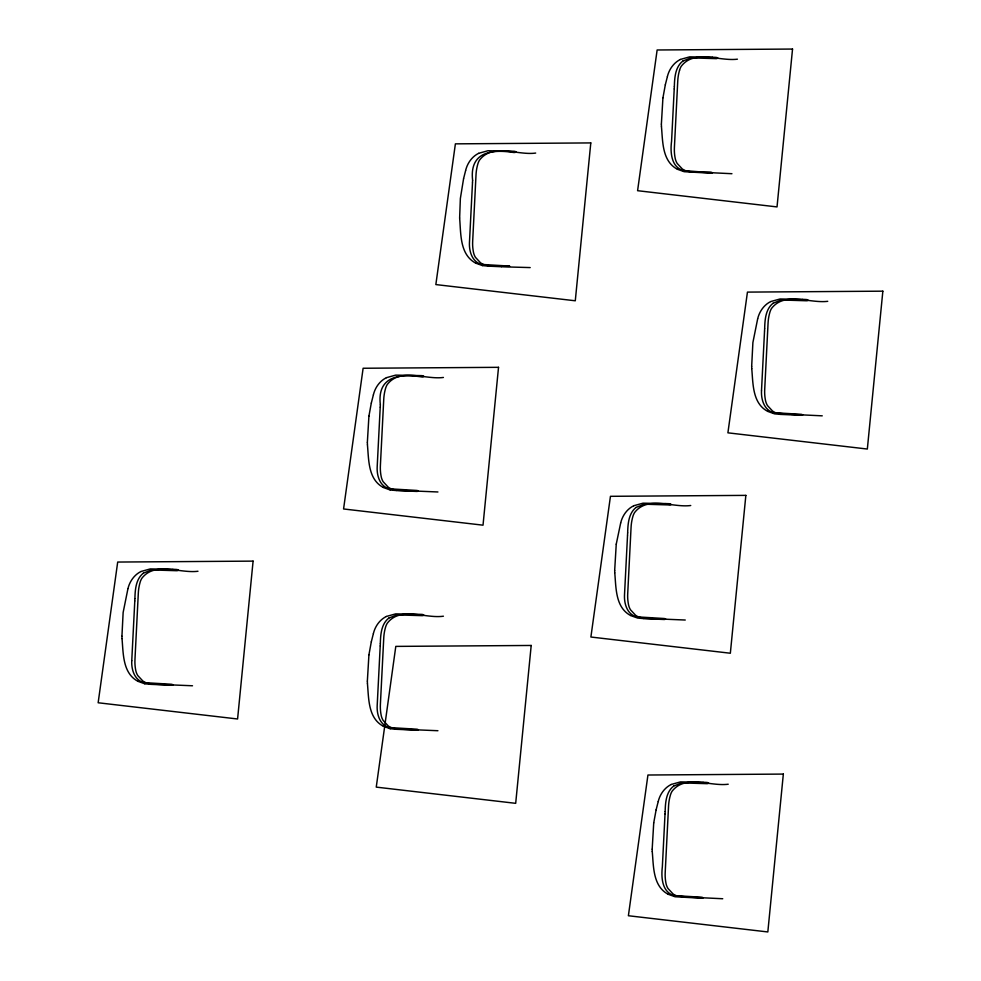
<?xml version="1.0" encoding="UTF-8"?>
<svg xmlns="http://www.w3.org/2000/svg" width="981" height="981" viewBox="0 0 981 981"><rect width="100%" height="100%" fill="white"/><g stroke="black" fill="none" stroke-linecap="round" stroke-linejoin="round"><path stroke-width="1.47" d="M131.761 660.716L134.789 601.071M134.789 600.887L134.912 598.692M134.912 598.496C135.133 589.728 135.832 579.109 143.3 573.211M380.211 407.274L377.182 466.919C376.716 475.466 379.721 486.073 388.942 488.71M380.223 407.09L380.334 404.883M380.334 404.687C377.011 376.115 399.537 373.565 421.303 376.876A3.053 0.956 3.5 0 0 422.701 376.863L423.89 376.41L422.799 375.809A3.017 0.944 3.5 0 0 421.425 375.625L395.699 375.122L386.44 377.673M380.211 646.025L377.182 705.67C376.716 714.217 379.721 724.824 388.942 727.461M380.223 645.841L380.334 643.634M380.334 643.438C380.554 634.682 381.253 624.063 388.721 618.153M472.486 182.883L469.458 242.528C468.992 251.075 471.996 261.682 481.205 264.318M472.486 182.699L472.597 180.492M472.609 180.296C469.359 151.761 491.653 149.124 513.578 152.484A3.053 0.956 3.5 0 0 514.976 152.472L516.165 152.018L515.074 151.417A3.017 0.944 3.5 0 0 513.688 151.233L487.974 150.731L478.716 153.281M627.533 535.332L624.505 594.976C624.039 603.523 627.043 614.131 636.264 616.767M627.546 535.148L627.656 532.941M627.668 532.744C627.877 523.989 628.576 513.37 636.044 507.459M674.217 89.001L671.58 141.141C670.207 151.43 670.881 166.745 682.948 170.436M674.229 88.817L674.339 86.622M674.352 86.426C674.572 77.658 675.271 67.039 682.739 61.141M665.02 814.034L662.347 866.824C661.108 877.112 661.868 891.803 673.751 895.469M665.032 813.85L665.143 811.655M665.155 811.459C665.376 802.691 666.074 792.084 673.542 786.173M761.501 390.781L764.53 331.137M764.542 330.953L764.653 328.745M764.665 328.549C764.886 319.781 765.585 309.174 773.04 303.264M368.917 416.177L367.36 442.308M368.917 654.928L367.36 681.059M662.923 97.904L661.378 124.047M616.24 544.234L614.682 570.366M653.726 822.949L652.181 849.08M368.93 416.079L371.296 403.13M368.93 654.83L371.296 641.881M662.948 97.806L665.314 84.857M616.252 544.136L620.666 523.032M653.738 822.838L656.105 809.901M463.572 178.738L460.359 198.518L459.635 217.917M371.321 403.032L373.344 394.975M463.584 178.64L465.619 170.584M371.321 641.782L373.344 633.726M665.326 84.758L667.362 76.714M656.13 809.803L658.165 801.747M127.984 588.563C129.676 581.463 134.238 574.854 140.872 571.567M373.405 394.767C375.098 387.654 379.659 381.045 386.293 377.759M465.668 170.375C467.373 163.263 471.935 156.653 478.569 153.367M373.405 633.518C375.098 626.405 379.659 619.796 386.293 616.509M667.411 76.493C669.116 69.393 673.677 62.784 680.311 59.498M620.728 522.824C622.42 515.712 626.982 509.102 633.616 505.816M757.724 318.629C759.429 311.517 763.978 304.907 770.612 301.621M658.214 801.526C659.919 794.426 664.48 787.817 671.114 784.53M127.922 588.772L123.14 612.487L121.938 636.117M757.663 318.837L752.893 342.553L751.679 366.171M682.801 61.08L690.967 57.867L715.321 58.615A3.053 0.956 3.5 0 0 716.719 58.59L717.908 58.137L716.804 57.548A3.017 0.944 3.5 0 0 715.431 57.364L712.39 57.241M143.373 573.149L151.528 569.936L175.881 570.684A3.053 0.956 3.5 0 0 177.279 570.66L178.468 570.206L177.377 569.618A3.017 0.944 3.5 0 0 176.004 569.434L172.95 569.311M773.114 303.215L781.268 299.99L805.634 300.738A3.053 0.956 3.5 0 0 807.02 300.726L808.209 300.272L807.118 299.671A3.017 0.944 3.5 0 0 805.744 299.487L802.691 299.377M388.795 618.104L396.949 614.891L421.303 615.627A3.053 0.956 3.5 0 0 422.701 615.614L423.89 615.161L422.799 614.56A3.017 0.944 3.5 0 0 421.425 614.376L395.699 613.873L386.44 616.424M636.117 507.41L644.272 504.197L668.625 504.933A3.053 0.956 3.5 0 0 670.023 504.921L671.212 504.467L670.121 503.866A3.017 0.944 3.5 0 0 668.748 503.682L665.694 503.572M673.604 786.112L681.77 782.899L706.124 783.647A3.053 0.956 3.5 0 0 707.522 783.635L708.711 783.169L707.608 782.58A3.017 0.944 3.5 0 0 706.234 782.397L703.181 782.274M680.458 59.412L689.704 56.849L712.255 57.241M770.772 301.535L780.018 298.984L802.568 299.364M141.019 571.482L150.277 568.919L172.815 569.311M633.763 505.73L643.021 503.179L665.572 503.56M671.262 784.444L680.507 781.894L703.058 782.274M789.497 414.313L776.547 413.124A16.432 16.432 0 0 1 772.525 411.002L767.498 405.594A15.855 15.855 0 0 1 765.83 401.781L765.499 400.42A43.581 43.581 0 0 1 764.714 389.371L768.062 323.252A46.622 46.622 0 0 1 769.877 312.289A16.714 16.714 0 0 1 771.544 308.414C784.665 291.345 809.595 303.632 827.731 301.314M689.986 897.21L677.049 896.033A16.432 16.432 0 0 1 673.027 893.912L668 888.504A15.855 15.855 0 0 1 666.32 884.69L665.989 883.317A43.581 43.581 0 0 1 665.216 872.281L668.552 806.161A46.622 46.622 0 0 1 670.379 795.199A16.714 16.714 0 0 1 672.034 791.324C685.106 774.144 710.17 786.688 728.221 784.224M700.839 172.215L731.936 173.711M791.152 414.35L822.25 415.834M691.642 897.247L722.739 898.743M501.316 266.734L488.71 266.158M501.585 266.746L508.428 267.016A2.636 0.76 3.2 0 0 509.63 267.004L530.194 267.58M699.698 171.822L683.168 170.522M437.931 491.971L396.815 490.267L392.228 489.261A16.432 16.432 0 0 1 388.206 487.14L383.179 481.732A15.855 15.855 0 0 1 381.511 477.919L381.18 476.558A43.581 43.581 0 0 1 380.395 465.509L383.743 399.402A46.622 46.622 0 0 1 385.558 388.427A16.714 16.714 0 0 1 387.225 384.552C400.285 367.372 425.362 379.941 443.412 377.452M685.253 620.029L644.137 618.324L639.551 617.319A16.432 16.432 0 0 1 635.529 615.197L630.501 609.79A15.855 15.855 0 0 1 628.833 605.976L628.502 604.615A43.581 43.581 0 0 1 627.717 593.566L631.065 527.459A46.622 46.622 0 0 1 632.88 516.484A16.714 16.714 0 0 1 634.548 512.609C647.619 495.442 672.672 507.974 690.734 505.509M192.509 685.768L151.393 684.064L146.807 683.07A16.432 16.432 0 0 1 142.785 680.937L137.757 675.529A15.855 15.855 0 0 1 136.077 671.715L135.746 670.354A43.581 43.581 0 0 1 134.973 659.306L138.309 593.198A46.622 46.622 0 0 1 140.136 582.224A16.714 16.714 0 0 1 141.804 578.349C154.875 561.206 179.903 573.689 197.978 571.249M437.931 730.722L396.815 729.006L392.228 728.012A16.432 16.432 0 0 1 388.206 725.891L383.179 720.483A15.855 15.855 0 0 1 381.511 716.67L381.18 715.308A43.581 43.581 0 0 1 380.395 704.26L383.743 638.14A46.622 46.622 0 0 1 385.558 627.178A16.714 16.714 0 0 1 387.225 623.303C400.223 606 425.46 618.876 443.412 616.203M737.418 59.179C719.318 61.533 694.327 49.148 681.231 66.279A16.714 16.714 0 0 0 679.563 70.154M535.675 153.061C517.698 155.66 492.499 142.858 479.488 160.161A16.714 16.714 0 0 0 477.821 164.035A46.622 46.622 0 0 0 476.006 174.998L472.683 241.118A43.581 43.581 0 0 0 473.455 252.166L473.774 253.527A15.855 15.855 0 0 0 475.454 257.341L480.482 262.749A16.432 16.432 0 0 0 484.504 264.87C491.677 266.783 505.423 266.047 509.703 266.17A2.612 0.748 3.2 0 0 508.514 266.023L481.426 264.392M780.753 414.411L800.484 415.27A2.636 0.76 3.2 0 0 801.685 415.257L802.703 414.902L801.747 414.423A2.612 0.748 3.2 0 0 800.557 414.276L773.469 412.645M396.434 490.549L416.152 491.407A2.636 0.76 3.2 0 0 417.366 491.395L418.384 491.04L417.428 490.561A2.612 0.748 3.2 0 0 416.238 490.414L389.15 488.783M643.757 618.606L663.475 619.465A2.636 0.76 3.2 0 0 664.689 619.452L665.707 619.097L664.75 618.619A2.612 0.748 3.2 0 0 663.561 618.471L636.473 616.841M151.013 684.358L170.731 685.216A2.636 0.76 3.2 0 0 171.933 685.204L172.963 684.836L172.006 684.37A2.612 0.748 3.2 0 0 170.817 684.223L143.729 682.592M396.434 729.3L416.152 730.158A2.636 0.76 3.2 0 0 417.366 730.146L418.384 729.79L417.428 729.312A2.612 0.748 3.2 0 0 416.238 729.165L389.15 727.534M488.563 266.145L482.517 265.606M780.606 414.399L774.573 413.859L767.694 411.382M396.287 490.537L390.254 489.997M643.61 618.594L637.576 618.055L630.697 615.577M150.866 684.346L144.82 683.794M396.287 729.288L390.254 728.748M482.431 265.581L475.65 263.129M390.156 489.973L383.375 487.52M390.156 728.724L383.375 726.271M144.734 683.769L137.953 681.329M673.959 895.555L701.059 897.186A2.612 0.748 3.2 0 1 702.249 897.333L703.205 897.799L702.175 898.167A2.636 0.76 3.2 0 1 700.974 898.179L675.063 896.757L668.196 894.292M773.261 412.572C764.064 409.935 761.048 399.353 761.501 390.818M143.508 682.506C134.311 679.87 131.295 669.3 131.761 660.753M677.393 169.259L684.174 171.7L710.17 173.147A2.636 0.76 3.2 0 0 711.372 173.134L712.402 172.766L711.446 172.3A2.612 0.748 3.2 0 0 710.256 172.153L692.488 172.08L686.246 171.001A16.432 16.432 0 0 1 682.224 168.879L677.197 163.459A15.855 15.855 0 0 1 675.517 159.645L675.186 158.284A43.581 43.581 0 0 1 674.413 147.236L677.748 81.129A46.622 46.622 0 0 1 679.575 70.154M677.233 169.161C662.028 160.994 662.813 141.497 661.452 126.598M767.534 411.284C752.329 403.13 753.114 383.62 751.765 368.733M475.491 263.031C459.623 254.312 460.984 233.674 459.635 218.089M630.538 615.479C615.332 607.325 616.117 587.815 614.768 572.929M383.215 487.422C368.01 479.268 368.795 459.758 367.446 444.871M383.215 726.173C368.01 718.018 368.795 698.509 367.446 683.622M668.036 894.194C652.831 886.039 653.616 866.53 652.255 851.643M137.794 681.231C122.588 673.064 123.373 653.567 122.024 638.668M751.691 366.342L751.765 368.598M661.378 124.207L661.452 126.475M652.181 849.252L652.255 851.508M614.695 570.537L614.756 572.794M367.372 442.48L367.434 444.736M367.372 681.231L367.434 683.487M121.938 636.277L122.012 638.545M253.098 561.12L237.586 718.987L98.149 702.764L117.695 562.052L253.098 561.12M498.532 367.323L483.02 525.178L343.571 508.967L363.117 368.255L498.532 367.323M531.199 645.461L515.687 803.329L376.25 787.118L395.797 646.393L531.199 645.461M590.795 142.919L575.283 300.787L435.846 284.576L455.392 143.851L590.795 142.919M745.854 495.38L730.342 653.236L590.893 637.025L610.452 496.312L745.854 495.38M792.538 49.05L777.026 206.917L637.589 190.694L657.135 49.982L792.538 49.05M783.341 774.083L767.829 931.95L628.392 915.739L647.938 775.015L783.341 774.083M882.851 291.173L867.339 449.04L727.902 432.829L747.448 292.105L882.851 291.173"/></g></svg>
